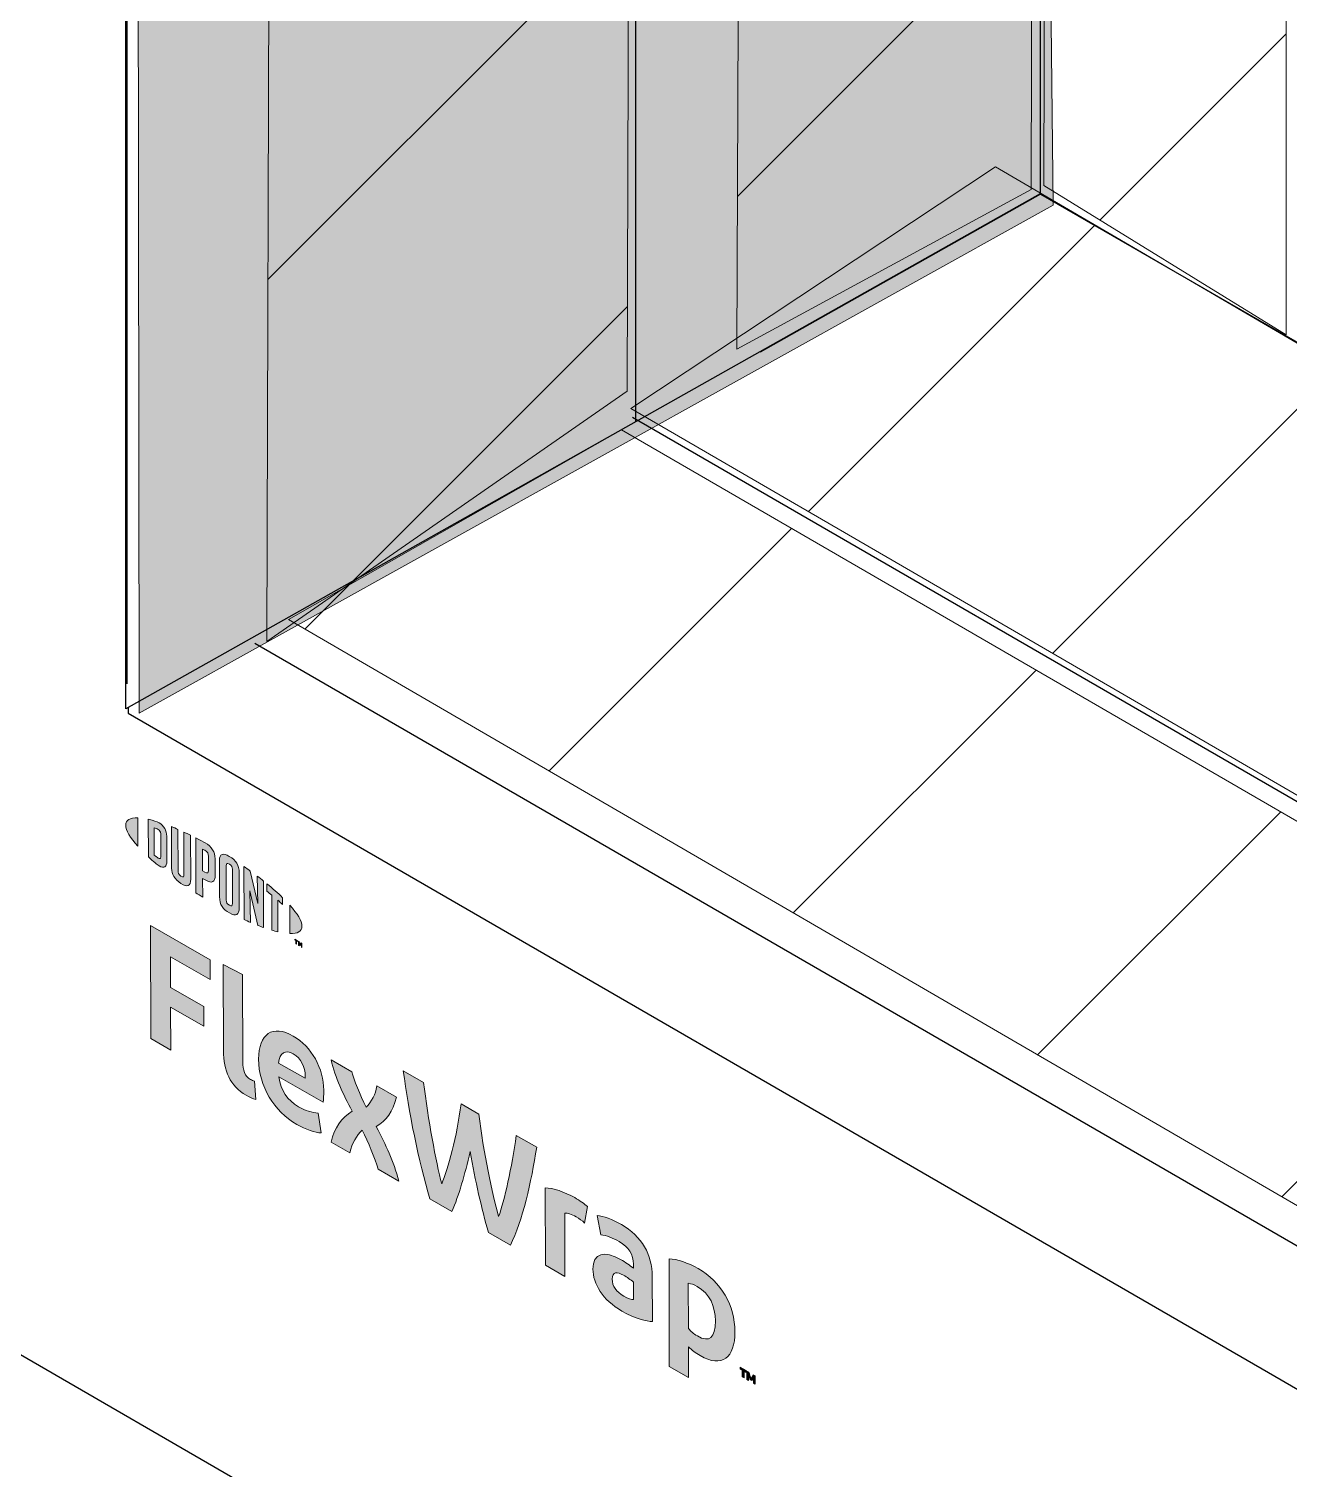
# Model space of a CAD drawing. Extents: x -1279 to 5791, y -3809 to 1769.
# Drawn here: x 1217.2 to 1263.3, y -1815.7 to -1763 of the extents above; entities that cross this region are included whole.
import ezdxf

# ---------------------------------------------------------------- set-up
doc = ezdxf.new("R2010")
doc.units = 0
doc.header["$MEASUREMENT"] = 0
for name, color, linetype, lineweight in [('G-ANNO-TTLB', 7, 'Continuous', 0), ('Layer 12', 7, 'Continuous', 0), ('TYVEK', 7, 'Continuous', 0)]:
    doc.layers.add(name, color=color, linetype=linetype, lineweight=lineweight)
pattern_1 = [(45, (0, 0), (-7.071067, 7.07107), [])]

# ---------------------------------------------------------------- blocks, each defined once
blk = doc.blocks.new('Block_206')
at = {"layer": 'TYVEK', "true_color": 0x003b71, "transparency": 33554687}
h = blk.add_hatch(color=156, dxfattribs=at)
h.dxf.hatch_style = 2
edge = h.paths.add_edge_path()
edge.add_spline(control_points=[(1221.652, -1799.98), (1221.652, -1799.98), (1221.642, -1795.839), (1221.642, -1795.839), (1221.642, -1795.839), (1223.828, -1797.094), (1223.828, -1797.094), (1223.828, -1797.094), (1223.829, -1797.815), (1223.829, -1797.815), (1223.829, -1797.815), (1222.377, -1796.982), (1222.377, -1796.982), (1222.377, -1796.982), (1222.38, -1798.106), (1222.38, -1798.106), (1222.38, -1798.106), (1223.601, -1798.807), (1223.601, -1798.807), (1223.601, -1798.807), (1223.603, -1799.528), (1223.603, -1799.528), (1223.603, -1799.528), (1222.382, -1798.827), (1222.382, -1798.827), (1222.382, -1798.827), (1222.386, -1800.401), (1222.386, -1800.401), (1222.386, -1800.401), (1221.652, -1799.98), (1221.652, -1799.98)], knot_values=[0, 0, 0, 0, 1, 1, 1, 2, 2, 2, 3, 3, 3, 4, 4, 4, 5, 5, 5, 6, 6, 6, 7, 7, 7, 8, 8, 8, 9, 9, 9, 10, 10, 10, 10], degree=3, periodic=0)
h = blk.add_hatch(color=156, dxfattribs=at)
h.dxf.hatch_style = 2
edge = h.paths.add_edge_path()
edge.add_spline(control_points=[(1225.025, -1800.823), (1225.026, -1801.143), (1225.098, -1801.356), (1225.303, -1801.473), (1225.355, -1801.503), (1225.406, -1801.526), (1225.452, -1801.541), (1225.452, -1801.541), (1225.505, -1802.215), (1225.505, -1802.215), (1225.408, -1802.183), (1225.249, -1802.115), (1225.146, -1802.056), (1224.556, -1801.718), (1224.319, -1801.139), (1224.317, -1800.429), (1224.317, -1800.429), (1224.309, -1797.27), (1224.309, -1797.27), (1224.309, -1797.27), (1225.017, -1797.629), (1225.017, -1797.629), (1225.017, -1797.629), (1225.025, -1800.823), (1225.025, -1800.823)], knot_values=[0, 0, 0, 0, 1, 1, 1, 2, 2, 2, 3, 3, 3, 4, 4, 4, 5, 5, 5, 6, 6, 6, 7, 7, 7, 8, 8, 8, 8], degree=3, periodic=0)
h = blk.add_hatch(color=156, dxfattribs=at)
h.dxf.hatch_style = 2
edge = h.paths.add_edge_path()
edge.add_spline(control_points=[(1226.337, -1800.873), (1226.337, -1800.873), (1227.311, -1801.433), (1227.311, -1801.433), (1227.311, -1801.433), (1227.311, -1801.362), (1227.311, -1801.362), (1227.31, -1801.031), (1227.156, -1800.7), (1226.874, -1800.538), (1226.576, -1800.367), (1226.382, -1800.498), (1226.337, -1800.873)], knot_values=[0, 0, 0, 0, 1, 1, 1, 2, 2, 2, 3, 3, 3, 4, 4, 4, 4], degree=3, periodic=0)
edge = h.paths.add_edge_path()
edge.add_spline(control_points=[(1227.895, -1803.434), (1227.67, -1803.423), (1227.337, -1803.314), (1226.998, -1803.12), (1226.172, -1802.645), (1225.606, -1801.718), (1225.604, -1800.736), (1225.601, -1799.796), (1226.118, -1799.454), (1226.872, -1799.887), (1227.544, -1800.273), (1227.987, -1801.076), (1227.989, -1801.869), (1227.989, -1802.047), (1227.979, -1802.194), (1227.969, -1802.307), (1227.969, -1802.307), (1226.348, -1801.376), (1226.348, -1801.376), (1226.416, -1801.888), (1226.658, -1802.239), (1227.068, -1802.475), (1227.319, -1802.619), (1227.56, -1802.692), (1227.781, -1802.713), (1227.781, -1802.713), (1227.895, -1803.434), (1227.895, -1803.434)], knot_values=[0, 0, 0, 0, 1, 1, 1, 2, 2, 2, 3, 3, 3, 4, 4, 4, 5, 5, 5, 6, 6, 6, 7, 7, 7, 8, 8, 8, 9, 9, 9, 9], degree=3, periodic=0)
h = blk.add_hatch(color=156, dxfattribs=at)
h.dxf.hatch_style = 2
edge = h.paths.add_edge_path()
edge.add_spline(control_points=[(1229.036, -1802.635), (1228.691, -1802), (1228.418, -1801.436), (1228.257, -1800.753), (1228.257, -1800.753), (1229.022, -1801.192), (1229.022, -1801.192), (1229.089, -1801.497), (1229.316, -1802.028), (1229.542, -1802.495), (1229.732, -1802.279), (1229.895, -1802.024), (1229.93, -1801.713), (1229.93, -1801.713), (1230.648, -1802.126), (1230.648, -1802.126), (1230.516, -1802.664), (1230.292, -1802.967), (1229.908, -1803.201), (1230.278, -1803.892), (1230.531, -1804.451), (1230.743, -1805.199), (1230.743, -1805.199), (1229.978, -1804.76), (1229.978, -1804.76), (1229.87, -1804.367), (1229.612, -1803.776), (1229.396, -1803.327), (1229.202, -1803.54), (1229.018, -1803.789), (1228.947, -1804.168), (1228.947, -1804.168), (1228.26, -1803.773), (1228.26, -1803.773), (1228.386, -1803.232), (1228.626, -1802.897), (1229.036, -1802.635)], knot_values=[0, 0, 0, 0, 1, 1, 1, 2, 2, 2, 3, 3, 3, 4, 4, 4, 5, 5, 5, 6, 6, 6, 7, 7, 7, 8, 8, 8, 9, 9, 9, 10, 10, 10, 11, 11, 11, 12, 12, 12, 12], degree=3, periodic=0)
h = blk.add_hatch(color=156, dxfattribs=at)
h.dxf.hatch_style = 2
edge = h.paths.add_edge_path()
edge.add_spline(control_points=[(1235.037, -1803.529), (1235.037, -1803.529), (1235.786, -1803.959), (1235.786, -1803.959), (1235.594, -1805.225), (1235.26, -1806.658), (1234.826, -1807.543), (1234.826, -1807.543), (1234.021, -1807.081), (1234.021, -1807.081), (1233.768, -1806.197), (1233.54, -1805.198), (1233.348, -1804.119), (1233.155, -1804.977), (1232.937, -1805.72), (1232.682, -1806.312), (1232.682, -1806.312), (1231.876, -1805.85), (1231.876, -1805.85), (1231.463, -1804.478), (1231.095, -1802.642), (1230.902, -1801.155), (1230.902, -1801.155), (1231.646, -1801.582), (1231.646, -1801.582), (1231.808, -1802.922), (1232.099, -1804.488), (1232.311, -1805.301), (1232.53, -1804.736), (1232.87, -1803.573), (1233.016, -1802.368), (1233.016, -1802.368), (1233.672, -1802.745), (1233.672, -1802.745), (1233.829, -1804.123), (1234.166, -1805.675), (1234.394, -1806.497), (1234.597, -1805.923), (1234.886, -1804.689), (1235.037, -1803.529)], knot_values=[0, 0, 0, 0, 1, 1, 1, 2, 2, 2, 3, 3, 3, 4, 4, 4, 5, 5, 5, 6, 6, 6, 7, 7, 7, 8, 8, 8, 9, 9, 9, 10, 10, 10, 11, 11, 11, 12, 12, 12, 13, 13, 13, 13], degree=3, periodic=0)
h = blk.add_hatch(color=156, dxfattribs=at)
h.dxf.hatch_style = 2
edge = h.paths.add_edge_path()
edge.add_spline(control_points=[(1237.179, -1805.804), (1237.363, -1805.91), (1237.538, -1806.034), (1237.641, -1806.122), (1237.641, -1806.122), (1237.54, -1806.732), (1237.54, -1806.732), (1237.452, -1806.646), (1237.345, -1806.573), (1237.237, -1806.511), (1237.047, -1806.402), (1236.919, -1806.37), (1236.811, -1806.367), (1236.811, -1806.367), (1236.817, -1808.686), (1236.817, -1808.686), (1236.817, -1808.686), (1236.109, -1808.279), (1236.109, -1808.279), (1236.109, -1808.279), (1236.102, -1805.446), (1236.102, -1805.446), (1236.379, -1805.445), (1236.809, -1805.592), (1237.179, -1805.804)], knot_values=[0, 0, 0, 0, 1, 1, 1, 2, 2, 2, 3, 3, 3, 4, 4, 4, 5, 5, 5, 6, 6, 6, 7, 7, 7, 8, 8, 8, 8], degree=3, periodic=0)
h = blk.add_hatch(color=156, dxfattribs=at)
h.dxf.hatch_style = 2
edge = h.paths.add_edge_path()
edge.add_spline(control_points=[(1239.334, -1809.535), (1239.334, -1809.535), (1239.333, -1808.902), (1239.333, -1808.902), (1239.215, -1808.804), (1239.092, -1808.716), (1238.969, -1808.645), (1238.732, -1808.51), (1238.548, -1808.51), (1238.549, -1808.788), (1238.549, -1809.037), (1238.704, -1809.255), (1238.975, -1809.411), (1239.129, -1809.5), (1239.258, -1809.538), (1239.334, -1809.535)], knot_values=[0, 0, 0, 0, 1, 1, 1, 2, 2, 2, 3, 3, 3, 4, 4, 4, 5, 5, 5, 5], degree=3, periodic=0)
edge = h.paths.add_edge_path()
edge.add_spline(control_points=[(1238.905, -1809.956), (1238.202, -1809.552), (1237.847, -1808.953), (1237.846, -1808.42), (1237.845, -1807.834), (1238.259, -1807.73), (1238.875, -1808.077), (1239.019, -1808.16), (1239.203, -1808.29), (1239.332, -1808.387), (1239.332, -1808.387), (1239.331, -1808.245), (1239.331, -1808.245), (1239.33, -1807.884), (1239.15, -1807.61), (1238.807, -1807.412), (1238.581, -1807.283), (1238.34, -1807.186), (1238.13, -1807.165), (1238.13, -1807.165), (1238, -1806.453), (1238, -1806.453), (1238.22, -1806.473), (1238.574, -1806.605), (1238.887, -1806.785), (1239.641, -1807.218), (1240.017, -1807.894), (1240.019, -1808.693), (1240.019, -1808.693), (1240.023, -1810.337), (1240.023, -1810.337), (1239.813, -1810.341), (1239.418, -1810.25), (1238.905, -1809.956)], knot_values=[0, 0, 0, 0, 1, 1, 1, 2, 2, 2, 3, 3, 3, 4, 4, 4, 5, 5, 5, 6, 6, 6, 7, 7, 7, 8, 8, 8, 9, 9, 9, 10, 10, 10, 11, 11, 11, 11], degree=3, periodic=0)
h = blk.add_hatch(color=156, dxfattribs=at)
h.dxf.hatch_style = 2
edge = h.paths.add_edge_path()
edge.add_spline(control_points=[(1241.669, -1810.869), (1242.12, -1811.128), (1242.33, -1810.929), (1242.328, -1810.32), (1242.327, -1809.788), (1242.131, -1809.321), (1241.664, -1809.053), (1241.536, -1808.979), (1241.444, -1808.956), (1241.336, -1808.941), (1241.336, -1808.941), (1241.34, -1810.597), (1241.34, -1810.597), (1241.438, -1810.701), (1241.52, -1810.783), (1241.669, -1810.869)], knot_values=[0, 0, 0, 0, 1, 1, 1, 2, 2, 2, 3, 3, 3, 4, 4, 4, 5, 5, 5, 5], degree=3, periodic=0)
edge = h.paths.add_edge_path()
edge.add_spline(control_points=[(1241.773, -1811.59), (1241.593, -1811.487), (1241.47, -1811.393), (1241.342, -1811.266), (1241.342, -1811.266), (1241.344, -1812.39), (1241.344, -1812.39), (1241.344, -1812.39), (1240.642, -1811.986), (1240.642, -1811.986), (1240.642, -1811.986), (1240.632, -1808.041), (1240.632, -1808.041), (1240.924, -1808.055), (1241.334, -1808.19), (1241.698, -1808.399), (1242.54, -1808.882), (1243.044, -1809.762), (1243.046, -1810.709), (1243.049, -1811.679), (1242.573, -1812.05), (1241.773, -1811.59)], knot_values=[0, 0, 0, 0, 1, 1, 1, 2, 2, 2, 3, 3, 3, 4, 4, 4, 5, 5, 5, 6, 6, 6, 7, 7, 7, 7], degree=3, periodic=0)
h = blk.add_hatch(color=156, dxfattribs=at)
h.dxf.hatch_style = 2
edge = h.paths.add_edge_path()
edge.add_spline(control_points=[(1243.554, -1812.195), (1243.581, -1812.283), (1243.606, -1812.349), (1243.637, -1812.42), (1243.667, -1812.384), (1243.688, -1812.344), (1243.713, -1812.286), (1243.713, -1812.286), (1243.787, -1812.329), (1243.787, -1812.329), (1243.787, -1812.329), (1243.788, -1812.635), (1243.788, -1812.635), (1243.788, -1812.635), (1243.723, -1812.598), (1243.723, -1812.598), (1243.723, -1812.598), (1243.723, -1812.457), (1243.723, -1812.457), (1243.723, -1812.457), (1243.726, -1812.411), (1243.726, -1812.411), (1243.706, -1812.445), (1243.681, -1812.479), (1243.66, -1812.505), (1243.66, -1812.505), (1243.611, -1812.477), (1243.611, -1812.477), (1243.588, -1812.425), (1243.564, -1812.361), (1243.542, -1812.302), (1243.542, -1812.302), (1243.545, -1812.355), (1243.545, -1812.355), (1243.545, -1812.355), (1243.546, -1812.496), (1243.546, -1812.496), (1243.546, -1812.496), (1243.481, -1812.459), (1243.481, -1812.459), (1243.481, -1812.459), (1243.481, -1812.153), (1243.481, -1812.153), (1243.481, -1812.153), (1243.554, -1812.195), (1243.554, -1812.195)], knot_values=[0, 0, 0, 0, 1, 1, 1, 2, 2, 2, 3, 3, 3, 4, 4, 4, 5, 5, 5, 6, 6, 6, 7, 7, 7, 8, 8, 8, 9, 9, 9, 10, 10, 10, 11, 11, 11, 12, 12, 12, 13, 13, 13, 14, 14, 14, 15, 15, 15, 15], degree=3, periodic=0)
edge = h.paths.add_edge_path()
edge.add_spline(control_points=[(1243.308, -1812.122), (1243.308, -1812.122), (1243.237, -1812.081), (1243.237, -1812.081), (1243.237, -1812.081), (1243.237, -1812.013), (1243.237, -1812.013), (1243.237, -1812.013), (1243.451, -1812.136), (1243.451, -1812.136), (1243.451, -1812.136), (1243.451, -1812.204), (1243.451, -1812.204), (1243.451, -1812.204), (1243.38, -1812.163), (1243.38, -1812.163), (1243.38, -1812.163), (1243.38, -1812.401), (1243.38, -1812.401), (1243.38, -1812.401), (1243.309, -1812.36), (1243.309, -1812.36), (1243.309, -1812.36), (1243.308, -1812.122), (1243.308, -1812.122)], knot_values=[0, 0, 0, 0, 1, 1, 1, 2, 2, 2, 3, 3, 3, 4, 4, 4, 5, 5, 5, 6, 6, 6, 7, 7, 7, 8, 8, 8, 8], degree=3, periodic=0)
at = {"layer": 'TYVEK'}
for points, knots in [([(1221.652, -1799.98), (1221.652, -1799.98), (1221.642, -1795.839), (1221.642, -1795.839), (1221.642, -1795.839), (1223.828, -1797.094), (1223.828, -1797.094), (1223.828, -1797.094), (1223.829, -1797.815), (1223.829, -1797.815), (1223.829, -1797.815), (1222.377, -1796.982), (1222.377, -1796.982), (1222.377, -1796.982), (1222.38, -1798.106), (1222.38, -1798.106), (1222.38, -1798.106), (1223.601, -1798.807), (1223.601, -1798.807), (1223.601, -1798.807), (1223.603, -1799.528), (1223.603, -1799.528), (1223.603, -1799.528), (1222.382, -1798.827), (1222.382, -1798.827), (1222.382, -1798.827), (1222.386, -1800.401), (1222.386, -1800.401), (1222.386, -1800.401), (1221.652, -1799.98), (1221.652, -1799.98)], [0, 0, 0, 0, 1, 1, 1, 2, 2, 2, 3, 3, 3, 4, 4, 4, 5, 5, 5, 6, 6, 6, 7, 7, 7, 8, 8, 8, 9, 9, 9, 10, 10, 10, 10]), ([(1225.025, -1800.823), (1225.026, -1801.143), (1225.098, -1801.356), (1225.303, -1801.473), (1225.355, -1801.503), (1225.406, -1801.526), (1225.452, -1801.541), (1225.452, -1801.541), (1225.505, -1802.215), (1225.505, -1802.215), (1225.408, -1802.183), (1225.249, -1802.115), (1225.146, -1802.056), (1224.556, -1801.718), (1224.319, -1801.139), (1224.317, -1800.429), (1224.317, -1800.429), (1224.309, -1797.27), (1224.309, -1797.27), (1224.309, -1797.27), (1225.017, -1797.629), (1225.017, -1797.629), (1225.017, -1797.629), (1225.025, -1800.823), (1225.025, -1800.823)], [0, 0, 0, 0, 1, 1, 1, 2, 2, 2, 3, 3, 3, 4, 4, 4, 5, 5, 5, 6, 6, 6, 7, 7, 7, 8, 8, 8, 8]), ([(1227.895, -1803.434), (1227.67, -1803.423), (1227.337, -1803.314), (1226.998, -1803.12), (1226.172, -1802.645), (1225.606, -1801.718), (1225.604, -1800.736), (1225.601, -1799.796), (1226.118, -1799.454), (1226.872, -1799.887), (1227.544, -1800.273), (1227.987, -1801.076), (1227.989, -1801.869), (1227.989, -1802.047), (1227.979, -1802.194), (1227.969, -1802.307), (1227.969, -1802.307), (1226.348, -1801.376), (1226.348, -1801.376), (1226.416, -1801.888), (1226.658, -1802.239), (1227.068, -1802.475), (1227.319, -1802.619), (1227.56, -1802.692), (1227.781, -1802.713), (1227.781, -1802.713), (1227.895, -1803.434), (1227.895, -1803.434)], [0, 0, 0, 0, 1, 1, 1, 2, 2, 2, 3, 3, 3, 4, 4, 4, 5, 5, 5, 6, 6, 6, 7, 7, 7, 8, 8, 8, 9, 9, 9, 9]), ([(1226.337, -1800.873), (1226.337, -1800.873), (1227.311, -1801.433), (1227.311, -1801.433), (1227.311, -1801.433), (1227.311, -1801.362), (1227.311, -1801.362), (1227.31, -1801.031), (1227.156, -1800.7), (1226.874, -1800.538), (1226.576, -1800.367), (1226.382, -1800.498), (1226.337, -1800.873)], [0, 0, 0, 0, 1, 1, 1, 2, 2, 2, 3, 3, 3, 4, 4, 4, 4]), ([(1229.036, -1802.635), (1228.691, -1802), (1228.418, -1801.436), (1228.257, -1800.753), (1228.257, -1800.753), (1229.022, -1801.192), (1229.022, -1801.192), (1229.089, -1801.497), (1229.316, -1802.028), (1229.542, -1802.495), (1229.732, -1802.279), (1229.895, -1802.024), (1229.93, -1801.713), (1229.93, -1801.713), (1230.648, -1802.126), (1230.648, -1802.126), (1230.516, -1802.664), (1230.292, -1802.967), (1229.908, -1803.201), (1230.278, -1803.892), (1230.531, -1804.451), (1230.743, -1805.199), (1230.743, -1805.199), (1229.978, -1804.76), (1229.978, -1804.76), (1229.87, -1804.367), (1229.612, -1803.776), (1229.396, -1803.327), (1229.202, -1803.54), (1229.018, -1803.789), (1228.947, -1804.168), (1228.947, -1804.168), (1228.26, -1803.773), (1228.26, -1803.773), (1228.386, -1803.232), (1228.626, -1802.897), (1229.036, -1802.635)], [0, 0, 0, 0, 1, 1, 1, 2, 2, 2, 3, 3, 3, 4, 4, 4, 5, 5, 5, 6, 6, 6, 7, 7, 7, 8, 8, 8, 9, 9, 9, 10, 10, 10, 11, 11, 11, 12, 12, 12, 12]), ([(1235.037, -1803.529), (1235.037, -1803.529), (1235.786, -1803.959), (1235.786, -1803.959), (1235.594, -1805.225), (1235.26, -1806.658), (1234.826, -1807.543), (1234.826, -1807.543), (1234.021, -1807.081), (1234.021, -1807.081), (1233.768, -1806.197), (1233.54, -1805.198), (1233.348, -1804.119), (1233.155, -1804.977), (1232.937, -1805.72), (1232.682, -1806.312), (1232.682, -1806.312), (1231.876, -1805.85), (1231.876, -1805.85), (1231.463, -1804.478), (1231.095, -1802.642), (1230.902, -1801.155), (1230.902, -1801.155), (1231.646, -1801.582), (1231.646, -1801.582), (1231.808, -1802.922), (1232.099, -1804.488), (1232.311, -1805.301), (1232.53, -1804.736), (1232.87, -1803.573), (1233.016, -1802.368), (1233.016, -1802.368), (1233.672, -1802.745), (1233.672, -1802.745), (1233.829, -1804.123), (1234.166, -1805.675), (1234.394, -1806.497), (1234.597, -1805.923), (1234.886, -1804.689), (1235.037, -1803.529)], [0, 0, 0, 0, 1, 1, 1, 2, 2, 2, 3, 3, 3, 4, 4, 4, 5, 5, 5, 6, 6, 6, 7, 7, 7, 8, 8, 8, 9, 9, 9, 10, 10, 10, 11, 11, 11, 12, 12, 12, 13, 13, 13, 13]), ([(1237.179, -1805.804), (1237.363, -1805.91), (1237.538, -1806.034), (1237.641, -1806.122), (1237.641, -1806.122), (1237.54, -1806.732), (1237.54, -1806.732), (1237.452, -1806.646), (1237.345, -1806.573), (1237.237, -1806.511), (1237.047, -1806.402), (1236.919, -1806.37), (1236.811, -1806.367), (1236.811, -1806.367), (1236.817, -1808.686), (1236.817, -1808.686), (1236.817, -1808.686), (1236.109, -1808.279), (1236.109, -1808.279), (1236.109, -1808.279), (1236.102, -1805.446), (1236.102, -1805.446), (1236.379, -1805.445), (1236.809, -1805.592), (1237.179, -1805.804)], [0, 0, 0, 0, 1, 1, 1, 2, 2, 2, 3, 3, 3, 4, 4, 4, 5, 5, 5, 6, 6, 6, 7, 7, 7, 8, 8, 8, 8]), ([(1238.905, -1809.956), (1238.202, -1809.552), (1237.847, -1808.953), (1237.846, -1808.42), (1237.845, -1807.834), (1238.259, -1807.73), (1238.875, -1808.077), (1239.019, -1808.16), (1239.203, -1808.29), (1239.332, -1808.387), (1239.332, -1808.387), (1239.331, -1808.245), (1239.331, -1808.245), (1239.33, -1807.884), (1239.15, -1807.61), (1238.807, -1807.412), (1238.581, -1807.283), (1238.34, -1807.186), (1238.13, -1807.165), (1238.13, -1807.165), (1238, -1806.453), (1238, -1806.453), (1238.22, -1806.473), (1238.574, -1806.605), (1238.887, -1806.785), (1239.641, -1807.218), (1240.017, -1807.894), (1240.019, -1808.693), (1240.019, -1808.693), (1240.023, -1810.337), (1240.023, -1810.337), (1239.813, -1810.341), (1239.418, -1810.25), (1238.905, -1809.956)], [0, 0, 0, 0, 1, 1, 1, 2, 2, 2, 3, 3, 3, 4, 4, 4, 5, 5, 5, 6, 6, 6, 7, 7, 7, 8, 8, 8, 9, 9, 9, 10, 10, 10, 11, 11, 11, 11]), ([(1241.773, -1811.59), (1241.593, -1811.487), (1241.47, -1811.393), (1241.342, -1811.266), (1241.342, -1811.266), (1241.344, -1812.39), (1241.344, -1812.39), (1241.344, -1812.39), (1240.642, -1811.986), (1240.642, -1811.986), (1240.642, -1811.986), (1240.632, -1808.041), (1240.632, -1808.041), (1240.924, -1808.055), (1241.334, -1808.19), (1241.698, -1808.399), (1242.54, -1808.882), (1243.044, -1809.762), (1243.046, -1810.709), (1243.049, -1811.679), (1242.573, -1812.05), (1241.773, -1811.59)], [0, 0, 0, 0, 1, 1, 1, 2, 2, 2, 3, 3, 3, 4, 4, 4, 5, 5, 5, 6, 6, 6, 7, 7, 7, 7]), ([(1239.334, -1809.535), (1239.334, -1809.535), (1239.333, -1808.902), (1239.333, -1808.902), (1239.215, -1808.804), (1239.092, -1808.716), (1238.969, -1808.645), (1238.732, -1808.51), (1238.548, -1808.51), (1238.549, -1808.788), (1238.549, -1809.037), (1238.704, -1809.255), (1238.975, -1809.411), (1239.129, -1809.5), (1239.258, -1809.538), (1239.334, -1809.535)], [0, 0, 0, 0, 1, 1, 1, 2, 2, 2, 3, 3, 3, 4, 4, 4, 5, 5, 5, 5]), ([(1241.669, -1810.869), (1242.12, -1811.128), (1242.33, -1810.929), (1242.328, -1810.32), (1242.327, -1809.788), (1242.131, -1809.321), (1241.664, -1809.053), (1241.536, -1808.979), (1241.444, -1808.956), (1241.336, -1808.941), (1241.336, -1808.941), (1241.34, -1810.597), (1241.34, -1810.597), (1241.438, -1810.701), (1241.52, -1810.783), (1241.669, -1810.869)], [0, 0, 0, 0, 1, 1, 1, 2, 2, 2, 3, 3, 3, 4, 4, 4, 5, 5, 5, 5]), ([(1243.308, -1812.122), (1243.308, -1812.122), (1243.237, -1812.081), (1243.237, -1812.081), (1243.237, -1812.081), (1243.237, -1812.013), (1243.237, -1812.013), (1243.237, -1812.013), (1243.451, -1812.136), (1243.451, -1812.136), (1243.451, -1812.136), (1243.451, -1812.204), (1243.451, -1812.204), (1243.451, -1812.204), (1243.38, -1812.163), (1243.38, -1812.163), (1243.38, -1812.163), (1243.38, -1812.401), (1243.38, -1812.401), (1243.38, -1812.401), (1243.309, -1812.36), (1243.309, -1812.36), (1243.309, -1812.36), (1243.308, -1812.122), (1243.308, -1812.122)], [0, 0, 0, 0, 1, 1, 1, 2, 2, 2, 3, 3, 3, 4, 4, 4, 5, 5, 5, 6, 6, 6, 7, 7, 7, 8, 8, 8, 8]), ([(1243.554, -1812.195), (1243.581, -1812.283), (1243.606, -1812.349), (1243.637, -1812.42), (1243.667, -1812.384), (1243.688, -1812.344), (1243.713, -1812.286), (1243.713, -1812.286), (1243.787, -1812.329), (1243.787, -1812.329), (1243.787, -1812.329), (1243.788, -1812.635), (1243.788, -1812.635), (1243.788, -1812.635), (1243.723, -1812.598), (1243.723, -1812.598), (1243.723, -1812.598), (1243.723, -1812.457), (1243.723, -1812.457), (1243.723, -1812.457), (1243.726, -1812.411), (1243.726, -1812.411), (1243.706, -1812.445), (1243.681, -1812.479), (1243.66, -1812.505), (1243.66, -1812.505), (1243.611, -1812.477), (1243.611, -1812.477), (1243.588, -1812.425), (1243.564, -1812.361), (1243.542, -1812.302), (1243.542, -1812.302), (1243.545, -1812.355), (1243.545, -1812.355), (1243.545, -1812.355), (1243.546, -1812.496), (1243.546, -1812.496), (1243.546, -1812.496), (1243.481, -1812.459), (1243.481, -1812.459), (1243.481, -1812.459), (1243.481, -1812.153), (1243.481, -1812.153), (1243.481, -1812.153), (1243.554, -1812.195), (1243.554, -1812.195)], [0, 0, 0, 0, 1, 1, 1, 2, 2, 2, 3, 3, 3, 4, 4, 4, 5, 5, 5, 6, 6, 6, 7, 7, 7, 8, 8, 8, 9, 9, 9, 10, 10, 10, 11, 11, 11, 12, 12, 12, 13, 13, 13, 14, 14, 14, 15, 15, 15, 15])]:
    blk.add_open_spline(points, degree=3, knots=knots, dxfattribs=at)
blk = doc.blocks.new('Block_207')
at = {"layer": 'TYVEK', "true_color": 0x003b71, "transparency": 33554687}
h = blk.add_hatch(color=156, dxfattribs=at)
h.dxf.hatch_style = 2
edge = h.paths.add_edge_path()
edge.add_spline(control_points=[(1220.74, -1792.16), (1220.74, -1792.351), (1220.901, -1792.621), (1221.181, -1792.935), (1221.181, -1792.935), (1221.178, -1791.895), (1221.178, -1791.895), (1220.899, -1791.887), (1220.739, -1791.972), (1220.74, -1792.16)], knot_values=[0, 0, 0, 0, 1, 1, 1, 2, 2, 2, 3, 3, 3, 3], degree=3, periodic=0)
h = blk.add_hatch(color=156, dxfattribs=at)
h.dxf.hatch_style = 2
edge = h.paths.add_edge_path()
edge.add_spline(control_points=[(1222.021, -1793.32), (1222.021, -1793.4), (1221.98, -1793.403), (1221.93, -1793.374), (1221.891, -1793.352), (1221.832, -1793.302), (1221.783, -1793.258), (1221.783, -1793.258), (1221.781, -1792.264), (1221.781, -1792.264), (1221.829, -1792.278), (1221.889, -1792.296), (1221.927, -1792.318), (1221.977, -1792.346), (1222.019, -1792.397), (1222.019, -1792.476), (1222.019, -1792.476), (1222.021, -1793.32), (1222.021, -1793.32)], knot_values=[0, 0, 0, 0, 1, 1, 1, 2, 2, 2, 3, 3, 3, 4, 4, 4, 5, 5, 5, 6, 6, 6, 6], degree=3, periodic=0)
edge = h.paths.add_edge_path()
edge.add_spline(control_points=[(1221.959, -1792.077), (1221.881, -1792.032), (1221.769, -1791.994), (1221.565, -1791.949), (1221.565, -1791.949), (1221.568, -1793.327), (1221.568, -1793.327), (1221.748, -1793.493), (1221.885, -1793.608), (1221.963, -1793.653), (1222.143, -1793.756), (1222.244, -1793.687), (1222.244, -1793.484), (1222.244, -1793.484), (1222.242, -1792.569), (1222.242, -1792.569), (1222.241, -1792.365), (1222.139, -1792.18), (1221.959, -1792.077)], knot_values=[0, 0, 0, 0, 1, 1, 1, 2, 2, 2, 3, 3, 3, 4, 4, 4, 5, 5, 5, 6, 6, 6, 6], degree=3, periodic=0)
h = blk.add_hatch(color=156, dxfattribs=at)
h.dxf.hatch_style = 2
edge = h.paths.add_edge_path()
edge.add_spline(control_points=[(1222.872, -1793.97), (1222.872, -1794.05), (1222.848, -1794.087), (1222.762, -1794.025), (1222.677, -1793.964), (1222.654, -1793.91), (1222.654, -1793.816), (1222.654, -1793.816), (1222.65, -1792.316), (1222.65, -1792.316), (1222.594, -1792.291), (1222.468, -1792.239), (1222.415, -1792.217), (1222.415, -1792.217), (1222.418, -1793.733), (1222.418, -1793.733), (1222.419, -1793.976), (1222.521, -1794.128), (1222.762, -1794.299), (1222.983, -1794.455), (1223.118, -1794.404), (1223.117, -1794.135), (1223.117, -1794.135), (1223.114, -1792.533), (1223.114, -1792.533), (1223.067, -1792.509), (1222.916, -1792.437), (1222.868, -1792.415), (1222.868, -1792.415), (1222.872, -1793.97), (1222.872, -1793.97)], knot_values=[0, 0, 0, 0, 1, 1, 1, 2, 2, 2, 3, 3, 3, 4, 4, 4, 5, 5, 5, 6, 6, 6, 7, 7, 7, 8, 8, 8, 9, 9, 9, 10, 10, 10, 10], degree=3, periodic=0)
h = blk.add_hatch(color=156, dxfattribs=at)
h.dxf.hatch_style = 2
edge = h.paths.add_edge_path()
edge.add_spline(control_points=[(1223.766, -1793.826), (1223.767, -1793.913), (1223.74, -1793.941), (1223.64, -1793.884), (1223.64, -1793.884), (1223.554, -1793.835), (1223.554, -1793.835), (1223.554, -1793.835), (1223.552, -1793.039), (1223.552, -1793.039), (1223.591, -1793.058), (1223.611, -1793.07), (1223.634, -1793.083), (1223.742, -1793.145), (1223.765, -1793.205), (1223.765, -1793.294), (1223.765, -1793.294), (1223.766, -1793.826), (1223.766, -1793.826)], knot_values=[0, 0, 0, 0, 1, 1, 1, 2, 2, 2, 3, 3, 3, 4, 4, 4, 5, 5, 5, 6, 6, 6, 6], degree=3, periodic=0)
edge = h.paths.add_edge_path()
edge.add_spline(control_points=[(1223.648, -1792.809), (1223.605, -1792.785), (1223.449, -1792.702), (1223.306, -1792.629), (1223.306, -1792.629), (1223.311, -1794.647), (1223.311, -1794.647), (1223.359, -1794.678), (1223.487, -1794.759), (1223.556, -1794.801), (1223.556, -1794.801), (1223.555, -1794.116), (1223.555, -1794.116), (1223.555, -1794.116), (1223.651, -1794.171), (1223.651, -1794.171), (1223.909, -1794.318), (1224.015, -1794.246), (1224.015, -1793.99), (1224.015, -1793.99), (1224.013, -1793.395), (1224.013, -1793.395), (1224.013, -1793.144), (1223.892, -1792.95), (1223.648, -1792.809)], knot_values=[0, 0, 0, 0, 1, 1, 1, 2, 2, 2, 3, 3, 3, 4, 4, 4, 5, 5, 5, 6, 6, 6, 7, 7, 7, 8, 8, 8, 8], degree=3, periodic=0)
h = blk.add_hatch(color=156, dxfattribs=at)
h.dxf.hatch_style = 2
edge = h.paths.add_edge_path()
edge.add_spline(control_points=[(1224.646, -1795.035), (1224.647, -1795.115), (1224.624, -1795.143), (1224.537, -1795.096), (1224.447, -1795.047), (1224.423, -1794.989), (1224.422, -1794.906), (1224.422, -1794.906), (1224.419, -1793.648), (1224.419, -1793.648), (1224.419, -1793.565), (1224.443, -1793.534), (1224.533, -1793.588), (1224.62, -1793.641), (1224.643, -1793.697), (1224.643, -1793.777), (1224.643, -1793.777), (1224.646, -1795.035), (1224.646, -1795.035)], knot_values=[0, 0, 0, 0, 1, 1, 1, 2, 2, 2, 3, 3, 3, 4, 4, 4, 5, 5, 5, 6, 6, 6, 6], degree=3, periodic=0)
edge = h.paths.add_edge_path()
edge.add_spline(control_points=[(1224.532, -1793.306), (1224.304, -1793.162), (1224.169, -1793.201), (1224.169, -1793.466), (1224.169, -1793.466), (1224.173, -1794.787), (1224.173, -1794.787), (1224.173, -1795.067), (1224.297, -1795.253), (1224.537, -1795.379), (1224.773, -1795.503), (1224.896, -1795.47), (1224.895, -1795.172), (1224.895, -1795.172), (1224.892, -1793.911), (1224.892, -1793.911), (1224.891, -1793.627), (1224.78, -1793.462), (1224.532, -1793.306)], knot_values=[0, 0, 0, 0, 1, 1, 1, 2, 2, 2, 3, 3, 3, 4, 4, 4, 5, 5, 5, 6, 6, 6, 6], degree=3, periodic=0)
h = blk.add_hatch(color=156, dxfattribs=at)
h.dxf.hatch_style = 2
edge = h.paths.add_edge_path()
edge.add_spline(control_points=[(1225.576, -1795.028), (1225.576, -1795.028), (1225.301, -1793.845), (1225.301, -1793.845), (1225.226, -1793.791), (1225.137, -1793.728), (1225.068, -1793.681), (1225.068, -1793.681), (1225.072, -1795.618), (1225.072, -1795.618), (1225.121, -1795.641), (1225.245, -1795.696), (1225.309, -1795.723), (1225.309, -1795.723), (1225.287, -1794.57), (1225.287, -1794.57), (1225.287, -1794.57), (1225.578, -1795.833), (1225.578, -1795.833), (1225.639, -1795.857), (1225.729, -1795.89), (1225.788, -1795.911), (1225.788, -1795.911), (1225.784, -1794.209), (1225.784, -1794.209), (1225.722, -1794.16), (1225.611, -1794.074), (1225.557, -1794.034), (1225.557, -1794.034), (1225.576, -1795.028), (1225.576, -1795.028)], knot_values=[0, 0, 0, 0, 1, 1, 1, 2, 2, 2, 3, 3, 3, 4, 4, 4, 5, 5, 5, 6, 6, 6, 7, 7, 7, 8, 8, 8, 9, 9, 9, 10, 10, 10, 10], degree=3, periodic=0)
h = blk.add_hatch(color=156, dxfattribs=at)
h.dxf.hatch_style = 2
edge = h.paths.add_edge_path()
edge.add_spline(control_points=[(1225.906, -1794.577), (1225.967, -1794.624), (1226.027, -1794.673), (1226.085, -1794.721), (1226.085, -1794.721), (1226.089, -1796.009), (1226.089, -1796.009), (1226.142, -1796.025), (1226.242, -1796.053), (1226.309, -1796.068), (1226.309, -1796.068), (1226.306, -1794.908), (1226.306, -1794.908), (1226.37, -1794.964), (1226.43, -1795.018), (1226.485, -1795.068), (1226.485, -1795.068), (1226.485, -1794.819), (1226.485, -1794.819), (1226.311, -1794.65), (1226.124, -1794.485), (1225.905, -1794.308), (1225.905, -1794.308), (1225.906, -1794.577), (1225.906, -1794.577)], knot_values=[0, 0, 0, 0, 1, 1, 1, 2, 2, 2, 3, 3, 3, 4, 4, 4, 5, 5, 5, 6, 6, 6, 7, 7, 7, 8, 8, 8, 8], degree=3, periodic=0)
h = blk.add_hatch(color=156, dxfattribs=at)
h.dxf.hatch_style = 2
edge = h.paths.add_edge_path()
edge.add_spline(control_points=[(1227.191, -1795.864), (1227.191, -1796.055), (1227.031, -1796.141), (1226.752, -1796.133), (1226.752, -1796.133), (1226.749, -1795.093), (1226.749, -1795.093), (1227.029, -1795.406), (1227.19, -1795.675), (1227.191, -1795.864)], knot_values=[0, 0, 0, 0, 1, 1, 1, 2, 2, 2, 3, 3, 3, 3], degree=3, periodic=0)
h = blk.add_hatch(color=156, dxfattribs=at)
h.dxf.hatch_style = 2
edge = h.paths.add_edge_path()
edge.add_spline(control_points=[(1227.061, -1796.415), (1227.061, -1796.415), (1227.088, -1796.43), (1227.088, -1796.43), (1227.088, -1796.43), (1227.127, -1796.524), (1227.127, -1796.524), (1227.127, -1796.524), (1227.167, -1796.475), (1227.167, -1796.475), (1227.167, -1796.475), (1227.192, -1796.49), (1227.192, -1796.49), (1227.192, -1796.49), (1227.193, -1796.64), (1227.193, -1796.64), (1227.193, -1796.64), (1227.169, -1796.626), (1227.169, -1796.626), (1227.169, -1796.626), (1227.168, -1796.519), (1227.168, -1796.519), (1227.168, -1796.519), (1227.128, -1796.568), (1227.128, -1796.568), (1227.128, -1796.568), (1227.126, -1796.567), (1227.126, -1796.567), (1227.126, -1796.567), (1227.086, -1796.472), (1227.086, -1796.472), (1227.086, -1796.472), (1227.086, -1796.579), (1227.086, -1796.579), (1227.086, -1796.579), (1227.062, -1796.565), (1227.062, -1796.565), (1227.062, -1796.565), (1227.061, -1796.415), (1227.061, -1796.415)], knot_values=[0, 0, 0, 0, 1, 1, 1, 2, 2, 2, 3, 3, 3, 4, 4, 4, 5, 5, 5, 6, 6, 6, 7, 7, 7, 8, 8, 8, 9, 9, 9, 10, 10, 10, 11, 11, 11, 12, 12, 12, 13, 13, 13, 13], degree=3, periodic=0)
edge = h.paths.add_edge_path()
edge.add_spline(control_points=[(1226.969, -1796.388), (1226.969, -1796.388), (1226.929, -1796.365), (1226.929, -1796.365), (1226.929, -1796.365), (1226.929, -1796.339), (1226.929, -1796.339), (1226.929, -1796.339), (1227.034, -1796.399), (1227.034, -1796.399), (1227.034, -1796.399), (1227.034, -1796.425), (1227.034, -1796.425), (1227.034, -1796.425), (1226.994, -1796.402), (1226.994, -1796.402), (1226.994, -1796.402), (1226.994, -1796.526), (1226.994, -1796.526), (1226.994, -1796.526), (1226.969, -1796.511), (1226.969, -1796.511), (1226.969, -1796.511), (1226.969, -1796.388), (1226.969, -1796.388)], knot_values=[0, 0, 0, 0, 1, 1, 1, 2, 2, 2, 3, 3, 3, 4, 4, 4, 5, 5, 5, 6, 6, 6, 7, 7, 7, 8, 8, 8, 8], degree=3, periodic=0)
at = {"layer": 'TYVEK'}
for points, knots in [([(1220.74, -1792.16), (1220.74, -1792.351), (1220.901, -1792.621), (1221.181, -1792.935), (1221.181, -1792.935), (1221.178, -1791.895), (1221.178, -1791.895), (1220.899, -1791.887), (1220.739, -1791.972), (1220.74, -1792.16)], [0, 0, 0, 0, 1, 1, 1, 2, 2, 2, 3, 3, 3, 3]), ([(1221.959, -1792.077), (1221.881, -1792.032), (1221.769, -1791.994), (1221.565, -1791.949), (1221.565, -1791.949), (1221.568, -1793.327), (1221.568, -1793.327), (1221.748, -1793.493), (1221.885, -1793.608), (1221.963, -1793.653), (1222.143, -1793.756), (1222.244, -1793.687), (1222.244, -1793.484), (1222.244, -1793.484), (1222.242, -1792.569), (1222.242, -1792.569), (1222.241, -1792.365), (1222.139, -1792.18), (1221.959, -1792.077)], [0, 0, 0, 0, 1, 1, 1, 2, 2, 2, 3, 3, 3, 4, 4, 4, 5, 5, 5, 6, 6, 6, 6]), ([(1222.021, -1793.32), (1222.021, -1793.4), (1221.98, -1793.403), (1221.93, -1793.374), (1221.891, -1793.352), (1221.832, -1793.302), (1221.783, -1793.258), (1221.783, -1793.258), (1221.781, -1792.264), (1221.781, -1792.264), (1221.829, -1792.278), (1221.889, -1792.296), (1221.927, -1792.318), (1221.977, -1792.346), (1222.019, -1792.397), (1222.019, -1792.476), (1222.019, -1792.476), (1222.021, -1793.32), (1222.021, -1793.32)], [0, 0, 0, 0, 1, 1, 1, 2, 2, 2, 3, 3, 3, 4, 4, 4, 5, 5, 5, 6, 6, 6, 6]), ([(1222.872, -1793.97), (1222.872, -1794.05), (1222.848, -1794.087), (1222.762, -1794.025), (1222.677, -1793.964), (1222.654, -1793.91), (1222.654, -1793.816), (1222.654, -1793.816), (1222.65, -1792.316), (1222.65, -1792.316), (1222.594, -1792.291), (1222.468, -1792.239), (1222.415, -1792.217), (1222.415, -1792.217), (1222.418, -1793.733), (1222.418, -1793.733), (1222.419, -1793.976), (1222.521, -1794.128), (1222.762, -1794.299), (1222.983, -1794.455), (1223.118, -1794.404), (1223.117, -1794.135), (1223.117, -1794.135), (1223.114, -1792.533), (1223.114, -1792.533), (1223.067, -1792.509), (1222.916, -1792.437), (1222.868, -1792.415), (1222.868, -1792.415), (1222.872, -1793.97), (1222.872, -1793.97)], [0, 0, 0, 0, 1, 1, 1, 2, 2, 2, 3, 3, 3, 4, 4, 4, 5, 5, 5, 6, 6, 6, 7, 7, 7, 8, 8, 8, 9, 9, 9, 10, 10, 10, 10]), ([(1223.648, -1792.809), (1223.605, -1792.785), (1223.449, -1792.702), (1223.306, -1792.629), (1223.306, -1792.629), (1223.311, -1794.647), (1223.311, -1794.647), (1223.359, -1794.678), (1223.487, -1794.759), (1223.556, -1794.801), (1223.556, -1794.801), (1223.555, -1794.116), (1223.555, -1794.116), (1223.555, -1794.116), (1223.651, -1794.171), (1223.651, -1794.171), (1223.909, -1794.318), (1224.015, -1794.246), (1224.015, -1793.99), (1224.015, -1793.99), (1224.013, -1793.395), (1224.013, -1793.395), (1224.013, -1793.144), (1223.892, -1792.95), (1223.648, -1792.809)], [0, 0, 0, 0, 1, 1, 1, 2, 2, 2, 3, 3, 3, 4, 4, 4, 5, 5, 5, 6, 6, 6, 7, 7, 7, 8, 8, 8, 8]), ([(1223.766, -1793.826), (1223.767, -1793.913), (1223.74, -1793.941), (1223.64, -1793.884), (1223.64, -1793.884), (1223.554, -1793.835), (1223.554, -1793.835), (1223.554, -1793.835), (1223.552, -1793.039), (1223.552, -1793.039), (1223.591, -1793.058), (1223.611, -1793.07), (1223.634, -1793.083), (1223.742, -1793.145), (1223.765, -1793.205), (1223.765, -1793.294), (1223.765, -1793.294), (1223.766, -1793.826), (1223.766, -1793.826)], [0, 0, 0, 0, 1, 1, 1, 2, 2, 2, 3, 3, 3, 4, 4, 4, 5, 5, 5, 6, 6, 6, 6]), ([(1224.532, -1793.306), (1224.304, -1793.162), (1224.169, -1793.201), (1224.169, -1793.466), (1224.169, -1793.466), (1224.173, -1794.787), (1224.173, -1794.787), (1224.173, -1795.067), (1224.297, -1795.253), (1224.537, -1795.379), (1224.773, -1795.503), (1224.896, -1795.47), (1224.895, -1795.172), (1224.895, -1795.172), (1224.892, -1793.911), (1224.892, -1793.911), (1224.891, -1793.627), (1224.78, -1793.462), (1224.532, -1793.306)], [0, 0, 0, 0, 1, 1, 1, 2, 2, 2, 3, 3, 3, 4, 4, 4, 5, 5, 5, 6, 6, 6, 6]), ([(1224.646, -1795.035), (1224.647, -1795.115), (1224.624, -1795.143), (1224.537, -1795.096), (1224.447, -1795.047), (1224.423, -1794.989), (1224.422, -1794.906), (1224.422, -1794.906), (1224.419, -1793.648), (1224.419, -1793.648), (1224.419, -1793.565), (1224.443, -1793.534), (1224.533, -1793.588), (1224.62, -1793.641), (1224.643, -1793.697), (1224.643, -1793.777), (1224.643, -1793.777), (1224.646, -1795.035), (1224.646, -1795.035)], [0, 0, 0, 0, 1, 1, 1, 2, 2, 2, 3, 3, 3, 4, 4, 4, 5, 5, 5, 6, 6, 6, 6]), ([(1225.576, -1795.028), (1225.576, -1795.028), (1225.301, -1793.845), (1225.301, -1793.845), (1225.226, -1793.791), (1225.137, -1793.728), (1225.068, -1793.681), (1225.068, -1793.681), (1225.072, -1795.618), (1225.072, -1795.618), (1225.121, -1795.641), (1225.245, -1795.696), (1225.309, -1795.723), (1225.309, -1795.723), (1225.287, -1794.57), (1225.287, -1794.57), (1225.287, -1794.57), (1225.578, -1795.833), (1225.578, -1795.833), (1225.639, -1795.857), (1225.729, -1795.89), (1225.788, -1795.911), (1225.788, -1795.911), (1225.784, -1794.209), (1225.784, -1794.209), (1225.722, -1794.16), (1225.611, -1794.074), (1225.557, -1794.034), (1225.557, -1794.034), (1225.576, -1795.028), (1225.576, -1795.028)], [0, 0, 0, 0, 1, 1, 1, 2, 2, 2, 3, 3, 3, 4, 4, 4, 5, 5, 5, 6, 6, 6, 7, 7, 7, 8, 8, 8, 9, 9, 9, 10, 10, 10, 10]), ([(1225.906, -1794.577), (1225.967, -1794.624), (1226.027, -1794.673), (1226.085, -1794.721), (1226.085, -1794.721), (1226.089, -1796.009), (1226.089, -1796.009), (1226.142, -1796.025), (1226.242, -1796.053), (1226.309, -1796.068), (1226.309, -1796.068), (1226.306, -1794.908), (1226.306, -1794.908), (1226.37, -1794.964), (1226.43, -1795.018), (1226.485, -1795.068), (1226.485, -1795.068), (1226.485, -1794.819), (1226.485, -1794.819), (1226.311, -1794.65), (1226.124, -1794.485), (1225.905, -1794.308), (1225.905, -1794.308), (1225.906, -1794.577), (1225.906, -1794.577)], [0, 0, 0, 0, 1, 1, 1, 2, 2, 2, 3, 3, 3, 4, 4, 4, 5, 5, 5, 6, 6, 6, 7, 7, 7, 8, 8, 8, 8]), ([(1227.191, -1795.864), (1227.191, -1796.055), (1227.031, -1796.141), (1226.752, -1796.133), (1226.752, -1796.133), (1226.749, -1795.093), (1226.749, -1795.093), (1227.029, -1795.406), (1227.19, -1795.675), (1227.191, -1795.864)], [0, 0, 0, 0, 1, 1, 1, 2, 2, 2, 3, 3, 3, 3]), ([(1226.969, -1796.388), (1226.969, -1796.388), (1226.929, -1796.365), (1226.929, -1796.365), (1226.929, -1796.365), (1226.929, -1796.339), (1226.929, -1796.339), (1226.929, -1796.339), (1227.034, -1796.399), (1227.034, -1796.399), (1227.034, -1796.399), (1227.034, -1796.425), (1227.034, -1796.425), (1227.034, -1796.425), (1226.994, -1796.402), (1226.994, -1796.402), (1226.994, -1796.402), (1226.994, -1796.526), (1226.994, -1796.526), (1226.994, -1796.526), (1226.969, -1796.511), (1226.969, -1796.511), (1226.969, -1796.511), (1226.969, -1796.388), (1226.969, -1796.388)], [0, 0, 0, 0, 1, 1, 1, 2, 2, 2, 3, 3, 3, 4, 4, 4, 5, 5, 5, 6, 6, 6, 7, 7, 7, 8, 8, 8, 8]), ([(1227.061, -1796.415), (1227.061, -1796.415), (1227.088, -1796.43), (1227.088, -1796.43), (1227.088, -1796.43), (1227.127, -1796.524), (1227.127, -1796.524), (1227.127, -1796.524), (1227.167, -1796.475), (1227.167, -1796.475), (1227.167, -1796.475), (1227.192, -1796.49), (1227.192, -1796.49), (1227.192, -1796.49), (1227.193, -1796.64), (1227.193, -1796.64), (1227.193, -1796.64), (1227.169, -1796.626), (1227.169, -1796.626), (1227.169, -1796.626), (1227.168, -1796.519), (1227.168, -1796.519), (1227.168, -1796.519), (1227.128, -1796.568), (1227.128, -1796.568), (1227.128, -1796.568), (1227.126, -1796.567), (1227.126, -1796.567), (1227.126, -1796.567), (1227.086, -1796.472), (1227.086, -1796.472), (1227.086, -1796.472), (1227.086, -1796.579), (1227.086, -1796.579), (1227.086, -1796.579), (1227.062, -1796.565), (1227.062, -1796.565), (1227.062, -1796.565), (1227.061, -1796.415), (1227.061, -1796.415)], [0, 0, 0, 0, 1, 1, 1, 2, 2, 2, 3, 3, 3, 4, 4, 4, 5, 5, 5, 6, 6, 6, 7, 7, 7, 8, 8, 8, 9, 9, 9, 10, 10, 10, 11, 11, 11, 12, 12, 12, 13, 13, 13, 13])]:
    blk.add_open_spline(points, degree=3, knots=knots, dxfattribs=at)
blk = doc.blocks.new('Block_205')
at = {"layer": 'TYVEK'}
for name in ['Block_207', 'Block_206']:
    blk.add_blockref(name, (0, 0), dxfattribs=at)

msp = doc.modelspace()

# ---------------------------------------------------------------- hatches: boundary and pattern name
at = {"layer": 'G-ANNO-TTLB', "true_color": 0xff00ff, "transparency": 33554687}
h = msp.add_hatch(color=6, dxfattribs=at)
edge = h.paths.add_edge_path()
edge.add_spline(control_points=[(1773.018, -3692.604), (1773.018, -3692.604), (-1156.5, -3692.604), (-1156.5, -3692.604), (-1156.5, -3692.604), (-1156.5, -1235.604), (-1156.5, -1235.604), (-1156.5, -1235.604), (1773.018, -1235.604), (1773.018, -1235.604), (1773.018, -1235.604), (1773.018, -3692.604), (1773.018, -3692.604)], knot_values=[0, 0, 0, 0, 1, 1, 1, 2, 2, 2, 3, 3, 3, 4, 4, 4, 4], degree=3, periodic=0)
edge = h.paths.add_edge_path()
edge.add_spline(control_points=[(-1147.5, -1244.604), (-1147.5, -1244.604), (-1147.5, -3683.604), (-1147.5, -3683.604), (-1147.5, -3683.604), (1764.018, -3683.604), (1764.018, -3683.604), (1764.018, -3683.604), (1764.018, -1244.604), (1764.018, -1244.604), (1764.018, -1244.604), (-1147.5, -1244.604), (-1147.5, -1244.604)], knot_values=[0, 0, 0, 0, 1, 1, 1, 2, 2, 2, 3, 3, 3, 4, 4, 4, 4], degree=3, periodic=0)
edge.add_line((-1147.5, -1244.604), (-1147.5, -1244.604))
at = {"layer": 'Layer 12', "true_color": 0x808080, "transparency": 33554457}
h = msp.add_hatch(color=8, dxfattribs=at)
h.dxf.hatch_style = 2
h.paths.add_polyline_path([(1254.391, -1741.627), (1254.221, -1741.719), (1254.227, -1636.245), (1239.398, -1627.349), (1239.696, -1749.615), (1221.189, -1759.674), (1221.225, -1788.057), (1254.698, -1769.464)])
at = {"layer": 'Layer 12', "true_color": 0x000000, "transparency": 33554687}
h = msp.add_hatch(dxfattribs=at)
h.set_pattern_fill('_U', color=18, scale=10, angle=45, style=2, pattern_type=0)
h.set_pattern_definition(pattern_1)
h.paths.add_polyline_path([(1253.886, -1768.887), (1243.112, -1774.736), (1243.704, -1630.012), (1254.227, -1636.245)])
h = msp.add_hatch(dxfattribs=at)
h.set_pattern_fill('_U', color=18, scale=10, angle=45, style=2, pattern_type=0)
h.set_pattern_definition(pattern_1)
h.paths.add_polyline_path([(1263.231, -1774.206), (1254.353, -1768.737), (1254.71, -1635.988), (1263.227, -1642.174)])
h = msp.add_hatch(dxfattribs=at)
h.set_pattern_fill('_U', color=18, scale=10, angle=45, style=2, pattern_type=0)
h.set_pattern_definition(pattern_1)
h.paths.add_polyline_path([(1239.096, -1776.272), (1225.904, -1785.437), (1225.992, -1757.639), (1239.183, -1748.474)])
h = msp.add_hatch(dxfattribs=at)
h.set_pattern_fill('_U', color=18, scale=10, angle=45, style=2, pattern_type=0)
h.set_pattern_definition(pattern_1)
h.paths.add_polyline_path([(1302.467, -1813.605), (1239.235, -1776.899), (1252.584, -1768.058), (1302.322, -1797.132)])
h = msp.add_hatch(dxfattribs=at)
h.set_pattern_fill('_U', color=18, scale=10, angle=45, style=2, pattern_type=0)
h.set_pattern_definition(pattern_1)
h.paths.add_polyline_path([(1302.399, -1814.487), (1302.399, -1828.626), (1226.695, -1784.634), (1238.896, -1777.687)])

# ---------------------------------------------------------------- linework, layer by layer
at = {"layer": 'G-ANNO-TTLB'}
for points in [[(1773.018, -3692.604), (1773.018, -3692.604), (-1156.5, -3692.604), (-1156.5, -3692.604), (-1156.5, -3692.604), (-1156.5, -1235.604), (-1156.5, -1235.604), (-1156.5, -1235.604), (1773.018, -1235.604), (1773.018, -1235.604), (1773.018, -1235.604), (1773.018, -3692.604), (1773.018, -3692.604)], [(-1147.5, -1244.604), (-1147.5, -1244.604), (-1147.5, -3683.604), (-1147.5, -3683.604), (-1147.5, -3683.604), (1764.018, -3683.604), (1764.018, -3683.604), (1764.018, -3683.604), (1764.018, -1244.604), (1764.018, -1244.604), (1764.018, -1244.604), (-1147.5, -1244.604), (-1147.5, -1244.604)]]:
    msp.add_open_spline(points, degree=3, knots=[0, 0, 0, 0, 1, 1, 1, 2, 2, 2, 3, 3, 3, 4, 4, 4, 4], dxfattribs=at)
at = {"layer": 'Layer 12'}
for points in [[(1254.391, -1741.627), (1254.221, -1741.719), (1254.227, -1636.245), (1239.398, -1627.349), (1239.696, -1749.615), (1221.189, -1759.674), (1221.225, -1788.057), (1254.698, -1769.464)], [(1253.886, -1768.887), (1243.112, -1774.736), (1243.704, -1630.012), (1254.227, -1636.245)], [(1263.231, -1774.206), (1254.353, -1768.737), (1254.71, -1635.988), (1263.227, -1642.174)], [(1239.096, -1776.272), (1225.904, -1785.437), (1225.992, -1757.639), (1239.183, -1748.474)], [(1302.467, -1813.605), (1239.235, -1776.899), (1252.584, -1768.058), (1302.322, -1797.132)], [(1302.399, -1814.487), (1302.399, -1828.626), (1226.695, -1784.634), (1238.896, -1777.687)]]:
    msp.add_lwpolyline(points, close=True, dxfattribs=at)
at = {"layer": 'TYVEK', "color": 18, "lineweight": 25, "true_color": 0x000000}
for p, q in [((1220.74, -1787.907), (1220.74, -1616.468)), ((1243.951, -1774.836), (1226.705, -1784.548))]:
    msp.add_line(p, q, dxfattribs=at)
at = {"layer": 'TYVEK', "color": 4, "lineweight": 25, "true_color": 0x00ffff}
for p, q in [((1239.398, -1627.349), (1239.399, -1777.399)), ((1254.239, -1769.057), (1254.239, -1740.979)), ((1220.778, -1759.711), (1220.778, -1786.988)), ((1254.226, -1769.05), (1243.951, -1774.836)), ((1254.239, -1769.057), (1243.963, -1774.843)), ((1254.239, -1769.057), (1303.424, -1797.432)), ((1263.231, -1774.245), (1303.411, -1797.425)), ((1243.951, -1774.836), (1226.705, -1784.548)), ((1239.296, -1777.218), (1303.284, -1814.234)), ((1226.705, -1784.548), (1220.74, -1787.907)), ((1225.472, -1785.501), (1302.132, -1829.848)), ((1220.831, -1787.855), (1220.831, -1788.057)), ((1220.831, -1788.057), (1262.583, -1812.21)), ((1238.335, -1823.971), (1207.332, -1806.036)), ((1262.583, -1812.21), (1303.361, -1835.8))]:
    msp.add_line(p, q, dxfattribs=at)

# ---------------------------------------------------------------- block references
at = {"layer": 'TYVEK'}
msp.add_blockref('Block_205', (0, 0), dxfattribs=at)

doc.saveas('drawing.dxf')
